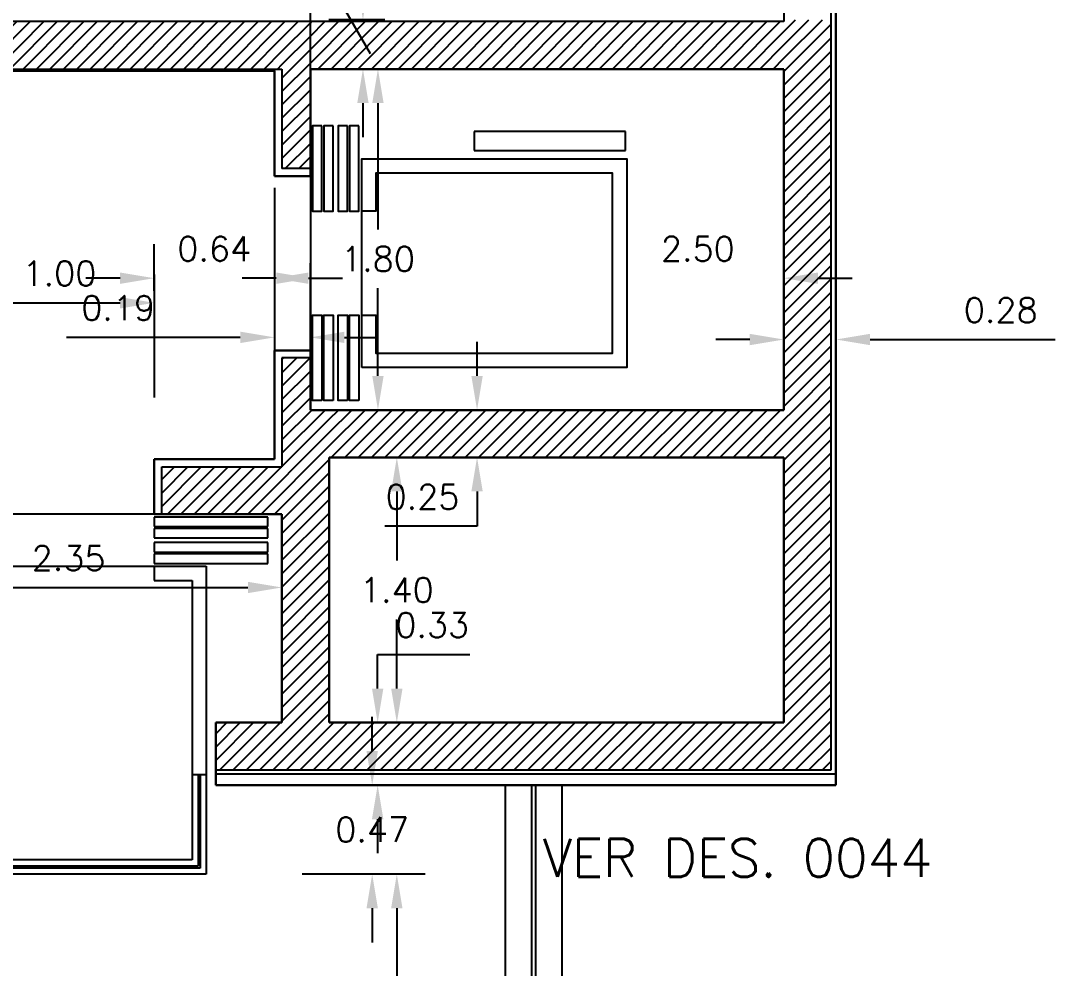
# Model space of a CAD drawing. Extents: x 19.8 to 90.6, y 5.5 to 74.
# Drawn here: x 77.55 to 83.01, y 50.92 to 55.92 of the extents above; entities that cross this region are included whole.
import ezdxf

# ---------------------------------------------------------------- set-up
doc = ezdxf.new("R2010")
doc.units = 0
doc.header["$MEASUREMENT"] = 0
for name, pattern in [('1st floor plan$0$Divide', [1.25, 0.5, -0.25, 0, -0.25, 0, -0.25]), ('Default', [0]), ('Solid', [0])]:
    doc.linetypes.add(name, pattern=pattern)
doc.layers.get('DEFPOINTS').update_dxf_attribs({"linetype": 'Solid'})
for name, color, linetype in [('1st floor plan$0$1FIN', 15, 'Continuous'), ('1st floor plan$0$2FIN', 7, 'Continuous'), ('1st floor plan$0$ESTR', 92, 'Continuous'), ('1st floor plan$0$Hatch', 15, 'Continuous'), ('Dimensions (COTAS)', 212, 'Solid'), ('Text O', 212, 'Default'), ('Xref_Plan', 7, 'Continuous')]:
    doc.layers.add(name, color=color, linetype=linetype)
doc.layers.add('1st floor plan$0$Partitions', color=7, linetype='Continuous', lineweight=30)
doc.styles.add('Simplex', font='SIMPLEX.SHX')
doc.dimstyles.get("Standard").update_dxf_attribs({"dimtxt": 0.13, "dimasz": 0.18, "dimexe": 0.18, "dimexo": 0.0625, "dimgap": 0.09, "dimtad": 1, "dimtih": 1, "dimtoh": 1, "dimzin": 0, "dimdsep": 46, "dimtxsty": 'Simplex', "dimcen": 0.09, "dimadec": 0, "dimazin": 0, "dimtfac": 1, "dimtofl": 0, "dimtmove": 0, "dimatfit": 3, "dimfxl": 1, "dimtolj": 1, "dimtzin": 0, "dimarcsym": 0})

# ---------------------------------------------------------------- blocks, each defined once
blk = doc.blocks.new('*D221')
at = {"layer": 'DEFPOINTS', "color": 0}
for p in [(79.3539, 55.9221), (79.5328, 55.9221), (79.5328, 55.6621)]:
    blk.add_point(p, dxfattribs=at)
at = {"layer": 'Dimensions (COTAS)', "color": 0, "lineweight": -2}
for p, q in [((79.3539, 56.1021), (79.3539, 56.2821)), ((79.3539, 56.2821), (79.8339, 56.2821)), ((79.4703, 55.9221), (79.1739, 55.9221)), ((79.4703, 55.6621), (79.1739, 55.6621)), ((79.3539, 55.4821), (79.3539, 55.3021))]:
    blk.add_line(p, q, dxfattribs=at)
at = {"layer": 'Dimensions (COTAS)', "color": 0}
for points in [[(79.3239, 56.1021), (79.3839, 56.1021), (79.3539, 55.9221)], [(79.3239, 55.4821), (79.3839, 55.4821), (79.3539, 55.6621)]]:
    blk.add_solid(points, dxfattribs=at)
at = {"layer": 'Dimensions (COTAS)', "color": 0, "insert": (79.6389, 56.4371), "char_height": 0.13, "attachment_point": 5, "style": 'Simplex'}
blk.add_mtext('\\A1;0.26', dxfattribs=at)
blk = doc.blocks.new('*D291')
at = {"layer": 'DEFPOINTS', "color": 0}
for p in [(77.2514, 54.4279), (78.2514, 54.4279), (78.2514, 54.4279)]:
    blk.add_point(p, dxfattribs=at)
at = {"layer": 'Dimensions (COTAS)', "color": 0, "lineweight": -2}
for p, q in [((77.2514, 54.4904), (77.2514, 54.6079)), ((78.2514, 54.4904), (78.2514, 54.6079)), ((77.4314, 54.4279), (78.0714, 54.4279))]:
    blk.add_line(p, q, dxfattribs=at)
at = {"layer": 'Dimensions (COTAS)', "color": 0}
for points in [[(77.4314, 54.4579), (77.4314, 54.3979), (77.2514, 54.4279)], [(78.0714, 54.4579), (78.0714, 54.3979), (78.2514, 54.4279)]]:
    blk.add_solid(points, dxfattribs=at)
at = {"layer": 'Dimensions (COTAS)', "color": 0, "insert": (77.7514, 54.5829), "char_height": 0.13, "attachment_point": 5, "style": 'Simplex'}
blk.add_mtext('\\A1;1.00', dxfattribs=at)
blk = doc.blocks.new('*D294')
at = {"layer": 'DEFPOINTS', "color": 0}
for p in [(78.9264, 52.9254), (76.5764, 52.7954), (78.9264, 52.7954)]:
    blk.add_point(p, dxfattribs=at)
at = {"layer": 'Dimensions (COTAS)', "color": 0, "lineweight": -2}
for p, q in [((76.5764, 52.8579), (76.5764, 53.1054)), ((78.9264, 52.8579), (78.9264, 53.1054)), ((76.7564, 52.9254), (78.7464, 52.9254))]:
    blk.add_line(p, q, dxfattribs=at)
at = {"layer": 'Dimensions (COTAS)', "color": 0}
for points in [[(76.7564, 52.9554), (76.7564, 52.8954), (76.5764, 52.9254)], [(78.7464, 52.9554), (78.7464, 52.8954), (78.9264, 52.9254)]]:
    blk.add_solid(points, dxfattribs=at)
at = {"layer": 'Dimensions (COTAS)', "color": 0, "insert": (77.7998, 53.0804), "char_height": 0.13, "attachment_point": 5, "style": 'Simplex'}
blk.add_mtext('\\A1;2.35', dxfattribs=at)
blk = doc.blocks.new('*D314')
at = {"layer": 'DEFPOINTS', "color": 0}
for p in [(79.5328, 51.4121), (79.5328, 51.4121), (79.5328, 43.5921)]:
    blk.add_point(p, dxfattribs=at)
at = {"layer": 'Dimensions (COTAS)', "color": 0, "lineweight": -2}
for p, q in [((79.4703, 51.4121), (79.3528, 51.4121)), ((79.5328, 51.2321), (79.5328, 47.6571)), ((79.5328, 43.7721), (79.5328, 47.3471)), ((79.4703, 43.5921), (79.3528, 43.5921))]:
    blk.add_line(p, q, dxfattribs=at)
at = {"layer": 'Dimensions (COTAS)', "color": 0}
for points in [[(79.5028, 51.2321), (79.5628, 51.2321), (79.5328, 51.4121)], [(79.5028, 43.7721), (79.5628, 43.7721), (79.5328, 43.5921)]]:
    blk.add_solid(points, dxfattribs=at)
at = {"layer": 'Dimensions (COTAS)', "color": 0, "insert": (79.5328, 47.5021), "char_height": 0.13, "attachment_point": 5, "style": 'Simplex'}
blk.add_mtext('\\A1;7.82', dxfattribs=at)
blk = doc.blocks.new('*D325')
at = {"layer": 'DEFPOINTS', "color": 0}
for p in [(79.5328, 53.6121), (79.5328, 53.6121), (79.5328, 52.2121)]:
    blk.add_point(p, dxfattribs=at)
at = {"layer": 'Dimensions (COTAS)', "color": 0, "lineweight": -2}
for p, q in [((79.4703, 53.6121), (79.3528, 53.6121)), ((79.5328, 53.4321), (79.5328, 53.0671)), ((79.5328, 52.3921), (79.5328, 52.7571)), ((79.4703, 52.2121), (79.3528, 52.2121))]:
    blk.add_line(p, q, dxfattribs=at)
at = {"layer": 'Dimensions (COTAS)', "color": 0}
for points in [[(79.5028, 53.4321), (79.5628, 53.4321), (79.5328, 53.6121)], [(79.5028, 52.3921), (79.5628, 52.3921), (79.5328, 52.2121)]]:
    blk.add_solid(points, dxfattribs=at)
at = {"layer": 'Dimensions (COTAS)', "color": 0, "insert": (79.5328, 52.9121), "char_height": 0.13, "attachment_point": 5, "style": 'Simplex'}
blk.add_mtext('\\A1;1.40', dxfattribs=at)
blk = doc.blocks.new('*D326')
at = {"layer": 'DEFPOINTS', "color": 0}
for p in [(79.4316, 52.2121), (79.5328, 52.2121), (79.5328, 51.8821)]:
    blk.add_point(p, dxfattribs=at)
at = {"layer": 'Dimensions (COTAS)', "color": 0, "lineweight": -2}
for p, q in [((79.4316, 52.3921), (79.4316, 52.5721)), ((79.4316, 52.5721), (79.9178, 52.5721)), ((79.4703, 52.2121), (79.2516, 52.2121)), ((79.4703, 51.8821), (79.2516, 51.8821)), ((79.4316, 51.7021), (79.4316, 51.5221))]:
    blk.add_line(p, q, dxfattribs=at)
at = {"layer": 'Dimensions (COTAS)', "color": 0}
for points in [[(79.4016, 52.3921), (79.4616, 52.3921), (79.4316, 52.2121)], [(79.4016, 51.7021), (79.4616, 51.7021), (79.4316, 51.8821)]]:
    blk.add_solid(points, dxfattribs=at)
at = {"layer": 'Dimensions (COTAS)', "color": 0, "insert": (79.7197, 52.7271), "char_height": 0.13, "attachment_point": 5, "style": 'Simplex'}
blk.add_mtext('\\A1;0.33', dxfattribs=at)
blk = doc.blocks.new('L')
at = {"color": 0}
blk.add_line((0, 0.15), (0, -0.5), dxfattribs=at)
blk = doc.blocks.new('*D328')
at = {"layer": 'DEFPOINTS', "color": 0}
for p in [(79.4028, 51.8821), (79.5328, 51.8821), (79.5328, 51.4121)]:
    blk.add_point(p, dxfattribs=at)
at = {"layer": 'Dimensions (COTAS)', "color": 0, "lineweight": -2}
for p, q in [((79.4028, 52.0621), (79.4028, 52.2421)), ((79.4703, 51.8821), (79.2228, 51.8821)), ((79.4703, 51.4121), (79.2228, 51.4121)), ((79.4028, 51.2321), (79.4028, 51.0521))]:
    blk.add_line(p, q, dxfattribs=at)
at = {"layer": 'Dimensions (COTAS)', "color": 0}
for points in [[(79.3728, 52.0621), (79.4328, 52.0621), (79.4028, 51.8821)], [(79.3728, 51.2321), (79.4328, 51.2321), (79.4028, 51.4121)]]:
    blk.add_solid(points, dxfattribs=at)
at = {"layer": 'Dimensions (COTAS)', "color": 0, "insert": (79.4028, 51.6471), "char_height": 0.13, "attachment_point": 5, "style": 'Simplex'}
blk.add_mtext('\\A1;0.47', dxfattribs=at)
blk = doc.blocks.new('*D331')
at = {"layer": 'DEFPOINTS', "color": 0}
for p in [(79.0764, 55.6621), (81.5764, 54.5579), (81.5764, 54.4279)]:
    blk.add_point(p, dxfattribs=at)
at = {"layer": 'Dimensions (COTAS)', "color": 0, "lineweight": -2}
for p, q in [((79.0764, 55.5996), (79.0764, 54.3779)), ((81.5764, 54.4904), (81.5764, 54.7379)), ((78.8964, 54.5579), (78.7164, 54.5579)), ((81.7564, 54.5579), (81.9364, 54.5579))]:
    blk.add_line(p, q, dxfattribs=at)
at = {"layer": 'Dimensions (COTAS)', "color": 0}
for points in [[(78.8964, 54.5879), (78.8964, 54.5279), (79.0764, 54.5579)], [(81.7564, 54.5879), (81.7564, 54.5279), (81.5764, 54.5579)]]:
    blk.add_solid(points, dxfattribs=at)
at = {"layer": 'Dimensions (COTAS)', "color": 0, "insert": (81.1222, 54.7129), "char_height": 0.13, "attachment_point": 5, "style": 'Simplex'}
blk.add_mtext('\\A1;2.50', dxfattribs=at)
blk = doc.blocks.new('*D332')
at = {"layer": 'DEFPOINTS', "color": 0}
for p in [(79.0764, 55.6621), (78.8864, 55.0971), (79.0764, 54.2456)]:
    blk.add_point(p, dxfattribs=at)
at = {"layer": 'Dimensions (COTAS)', "color": 0, "lineweight": -2}
for p, q in [((79.0764, 55.5996), (79.0764, 54.0656)), ((78.8864, 55.0346), (78.8864, 54.0656)), ((78.7064, 54.2456), (77.7888, 54.2456)), ((79.2564, 54.2456), (79.4364, 54.2456))]:
    blk.add_line(p, q, dxfattribs=at)
at = {"layer": 'Dimensions (COTAS)', "color": 0}
for points in [[(78.7064, 54.2756), (78.7064, 54.2156), (78.8864, 54.2456)], [(79.2564, 54.2756), (79.2564, 54.2156), (79.0764, 54.2456)]]:
    blk.add_solid(points, dxfattribs=at)
at = {"layer": 'Dimensions (COTAS)', "color": 0, "insert": (78.0614, 54.4006), "char_height": 0.13, "attachment_point": 5, "style": 'Simplex'}
blk.add_mtext('\\A1;0.19', dxfattribs=at)
blk = doc.blocks.new('*D333')
at = {"layer": 'DEFPOINTS', "color": 0}
for p in [(79.4332, 55.6621), (79.5328, 55.6621), (79.5328, 53.8621)]:
    blk.add_point(p, dxfattribs=at)
at = {"layer": 'Dimensions (COTAS)', "color": 0, "lineweight": -2}
for p, q in [((79.4703, 55.6621), (79.2532, 55.6621)), ((79.4332, 55.4821), (79.4332, 54.8144)), ((79.4332, 54.0421), (79.4332, 54.5044)), ((79.4703, 53.8621), (79.2532, 53.8621))]:
    blk.add_line(p, q, dxfattribs=at)
at = {"layer": 'Dimensions (COTAS)', "color": 0}
for points in [[(79.4032, 55.4821), (79.4632, 55.4821), (79.4332, 55.6621)], [(79.4032, 54.0421), (79.4632, 54.0421), (79.4332, 53.8621)]]:
    blk.add_solid(points, dxfattribs=at)
at = {"layer": 'Dimensions (COTAS)', "color": 0, "insert": (79.4332, 54.6594), "char_height": 0.13, "attachment_point": 5, "style": 'Simplex'}
blk.add_mtext('\\A1;1.80', dxfattribs=at)
blk = doc.blocks.new('*D334')
at = {"layer": 'DEFPOINTS', "color": 0}
for p in [(79.5328, 53.8621), (79.9564, 53.8621), (79.5328, 53.6121)]:
    blk.add_point(p, dxfattribs=at)
at = {"layer": 'Dimensions (COTAS)', "color": 0, "lineweight": -2}
for p, q in [((79.9564, 54.0421), (79.9564, 54.2221)), ((79.5953, 53.8621), (80.1364, 53.8621)), ((79.5953, 53.6121), (80.1364, 53.6121)), ((79.9564, 53.4321), (79.9564, 53.2486)), ((79.9564, 53.2486), (79.4702, 53.2486))]:
    blk.add_line(p, q, dxfattribs=at)
at = {"layer": 'Dimensions (COTAS)', "color": 0}
for points in [[(79.9264, 54.0421), (79.9864, 54.0421), (79.9564, 53.8621)], [(79.9264, 53.4321), (79.9864, 53.4321), (79.9564, 53.6121)]]:
    blk.add_solid(points, dxfattribs=at)
at = {"layer": 'Dimensions (COTAS)', "color": 0, "insert": (79.6683, 53.4036), "char_height": 0.13, "attachment_point": 5, "style": 'Simplex'}
blk.add_mtext('\\A1;0.25', dxfattribs=at)
blk = doc.blocks.new('*D335')
at = {"layer": 'DEFPOINTS', "color": 0}
for p in [(78.8864, 55.0971), (78.8864, 54.5579), (78.2514, 54.4279)]:
    blk.add_point(p, dxfattribs=at)
at = {"layer": 'Dimensions (COTAS)', "color": 0, "lineweight": -2}
for p, q in [((78.8864, 55.0346), (78.8864, 54.3779)), ((78.2514, 54.4904), (78.2514, 54.7379)), ((78.0714, 54.5579), (77.8914, 54.5579)), ((79.0664, 54.5579), (79.2464, 54.5579))]:
    blk.add_line(p, q, dxfattribs=at)
at = {"layer": 'Dimensions (COTAS)', "color": 0}
for points in [[(78.0714, 54.5879), (78.0714, 54.5279), (78.2514, 54.5579)], [(79.0664, 54.5879), (79.0664, 54.5279), (78.8864, 54.5579)]]:
    blk.add_solid(points, dxfattribs=at)
at = {"layer": 'Dimensions (COTAS)', "color": 0, "insert": (78.5689, 54.7129), "char_height": 0.13, "attachment_point": 5, "style": 'Simplex'}
blk.add_mtext('\\A1;0.64', dxfattribs=at)
blk = doc.blocks.new('*D336')
at = {"layer": 'DEFPOINTS', "color": 0}
for p in [(81.5764, 54.4279), (81.8514, 54.4279), (81.8514, 54.2342)]:
    blk.add_point(p, dxfattribs=at)
at = {"layer": 'Dimensions (COTAS)', "color": 0, "lineweight": -2}
for p, q in [((81.5764, 54.3654), (81.5764, 54.0542)), ((81.8514, 54.3654), (81.8514, 54.0542)), ((81.3964, 54.2342), (81.2164, 54.2342)), ((82.0314, 54.2342), (83.0095, 54.2342))]:
    blk.add_line(p, q, dxfattribs=at)
at = {"layer": 'Dimensions (COTAS)', "color": 0}
for points in [[(81.3964, 54.2642), (81.3964, 54.2042), (81.5764, 54.2342)], [(82.0314, 54.2642), (82.0314, 54.2042), (81.8514, 54.2342)]]:
    blk.add_solid(points, dxfattribs=at)
at = {"layer": 'Dimensions (COTAS)', "color": 0, "insert": (82.7214, 54.3892), "char_height": 0.13, "attachment_point": 5, "style": 'Simplex'}
blk.add_mtext('\\A1;0.28', dxfattribs=at)
blk = doc.blocks.new('*X417')
at = {"color": 0, "linetype": 'ByBlock'}
for p, q in [((1.1356, 6.8632), (1.3294, 7.057)), ((1.1356, 6.9339), (1.2587, 7.057)), ((1.1356, 7.0046), (1.188, 7.057)), ((1.1356, 6.7925), (1.3856, 7.0425)), ((1.1356, 6.7217), (1.3856, 6.9717)), ((1.1356, 6.651), (1.3856, 6.901)), ((1.1356, 6.5803), (1.3856, 6.8303)), ((1.1356, 6.5096), (1.3856, 6.7596)), ((1.1356, 6.4389), (1.3856, 6.6889)), ((1.1356, 6.3682), (1.3856, 6.6182)), ((1.1356, 6.2975), (1.3856, 6.5475)), ((1.1356, 6.2268), (1.3856, 6.4768)), ((1.1356, 6.1561), (1.3856, 6.4061)), ((1.1356, 6.0853), (1.3856, 6.3353)), ((1.1356, 6.0146), (1.3856, 6.2646)), ((1.1356, 5.9439), (1.3856, 6.1939)), ((1.1356, 5.8732), (1.3856, 6.1232)), ((1.1356, 5.8025), (1.3856, 6.0525)), ((1.1356, 5.7318), (1.3856, 5.9818)), ((1.1356, 5.6611), (1.3856, 5.9111)), ((1.1356, 5.5904), (1.3856, 5.8404)), ((1.1356, 5.5197), (1.3856, 5.7697)), ((1.1356, 5.4489), (1.3856, 5.6989)), ((1.1356, 5.3782), (1.3856, 5.6282)), ((1.1356, 5.3075), (1.3856, 5.5575)), ((1.1356, 5.2368), (1.3856, 5.4868)), ((1.1356, 5.1661), (1.3856, 5.4161)), ((1.1972, 5.157), (1.3856, 5.3454)), ((1.2679, 5.157), (1.3856, 5.2747)), ((1.3386, 5.157), (1.3856, 5.204))]:
    blk.add_line(p, q, dxfattribs=at)
blk = doc.blocks.new('*X419')
at = {"color": 0, "linetype": 'ByBlock'}
for p, q in [((-1.5144, 6.2638), (-1.2712, 6.507)), ((-1.5144, 6.3345), (-1.3419, 6.507)), ((-1.5144, 6.4052), (-1.4126, 6.507)), ((-1.5144, 6.4759), (-1.4833, 6.507)), ((-1.5144, 6.1931), (-1.2644, 6.4431)), ((-1.5144, 6.1223), (-1.2644, 6.3723)), ((-1.5144, 6.0516), (-1.2644, 6.3016)), ((-1.5144, 5.9809), (-1.2644, 6.2309)), ((-1.5144, 5.9102), (-1.2644, 6.1602)), ((-1.5144, 5.8395), (-1.2644, 6.0895)), ((-1.5144, 5.7688), (-1.2644, 6.0188)), ((-1.5144, 5.6981), (-1.2644, 5.9481)), ((-1.5144, 5.6274), (-1.2644, 5.8774)), ((-1.5144, 5.5567), (-1.2644, 5.8067)), ((-1.5144, 5.486), (-1.2644, 5.736)), ((-1.5144, 5.4152), (-1.2644, 5.6652)), ((-1.4519, 5.407), (-1.2644, 5.5945)), ((-1.3812, 5.407), (-1.2644, 5.5238)), ((-1.3105, 5.407), (-1.2644, 5.4531))]:
    blk.add_line(p, q, dxfattribs=at)
blk = doc.blocks.new('*X418')
at = {"color": 0, "linetype": 'ByBlock'}
for p, q in [((-1.8644, 5.2067), (-1.6641, 5.407)), ((-1.8644, 5.2774), (-1.7348, 5.407)), ((-1.8644, 5.3481), (-1.8055, 5.407)), ((-1.8434, 5.157), (-1.5934, 5.407)), ((-1.7726, 5.157), (-1.5226, 5.407)), ((-1.7019, 5.157), (-1.4519, 5.407)), ((-1.6312, 5.157), (-1.3812, 5.407)), ((-1.5605, 5.157), (-1.3105, 5.407)), ((-1.4898, 5.157), (-1.2398, 5.407)), ((-1.4191, 5.157), (-1.1691, 5.407)), ((-1.3484, 5.157), (-1.0984, 5.407)), ((-1.2777, 5.157), (-1.0277, 5.407)), ((-1.207, 5.157), (-0.957, 5.407)), ((-1.1363, 5.157), (-0.8863, 5.407)), ((-1.0655, 5.157), (-0.8155, 5.407)), ((-0.9948, 5.157), (-0.7448, 5.407)), ((-0.9241, 5.157), (-0.6741, 5.407)), ((-0.8534, 5.157), (-0.6034, 5.407)), ((-0.7827, 5.157), (-0.5327, 5.407)), ((-0.712, 5.157), (-0.462, 5.407)), ((-0.6413, 5.157), (-0.3913, 5.407)), ((-0.5706, 5.157), (-0.3206, 5.407)), ((-0.4999, 5.157), (-0.2499, 5.407)), ((-0.4291, 5.157), (-0.1791, 5.407)), ((-0.3584, 5.157), (-0.1084, 5.407)), ((-0.2877, 5.157), (-0.0377, 5.407)), ((-0.217, 5.157), (0.033, 5.407)), ((-0.1463, 5.157), (0.1037, 5.407)), ((-0.0756, 5.157), (0.1744, 5.407)), ((-0.0049, 5.157), (0.2451, 5.407)), ((0.0658, 5.157), (0.3158, 5.407)), ((0.1365, 5.157), (0.3865, 5.407)), ((0.2072, 5.157), (0.4572, 5.407)), ((0.278, 5.157), (0.528, 5.407)), ((0.3487, 5.157), (0.5987, 5.407)), ((0.4194, 5.157), (0.6694, 5.407)), ((0.4901, 5.157), (0.7401, 5.407)), ((0.5608, 5.157), (0.8108, 5.407)), ((0.6315, 5.157), (0.8815, 5.407)), ((0.7022, 5.157), (0.9522, 5.407)), ((0.7729, 5.157), (1.0229, 5.407)), ((0.8436, 5.157), (1.0936, 5.407)), ((0.9144, 5.157), (1.1356, 5.3782)), ((0.9851, 5.157), (1.1356, 5.3075)), ((1.0558, 5.157), (1.1356, 5.2368)), ((1.1265, 5.157), (1.1356, 5.1661))]:
    blk.add_line(p, q, dxfattribs=at)
blk = doc.blocks.new('*X412')
at = {"color": 0, "linetype": 'ByBlock'}
for p, q in [((-4.3644, 8.8585), (-4.1159, 9.107)), ((-4.3644, 8.9292), (-4.1866, 9.107)), ((-4.3644, 8.9999), (-4.2573, 9.107)), ((-4.3644, 9.0706), (-4.328, 9.107)), ((-4.2952, 8.857), (-4.0452, 9.107)), ((-4.2245, 8.857), (-3.9745, 9.107)), ((-4.1538, 8.857), (-3.9038, 9.107)), ((-4.0831, 8.857), (-3.8331, 9.107)), ((-4.0123, 8.857), (-3.7623, 9.107)), ((-3.9416, 8.857), (-3.6916, 9.107)), ((-3.8709, 8.857), (-3.6209, 9.107)), ((-3.8002, 8.857), (-3.5502, 9.107)), ((-3.7295, 8.857), (-3.4795, 9.107)), ((-3.6588, 8.857), (-3.4088, 9.107)), ((-3.5881, 8.857), (-3.3381, 9.107)), ((-3.5174, 8.857), (-3.2674, 9.107)), ((-3.4467, 8.857), (-3.1967, 9.107)), ((-3.3759, 8.857), (-3.126, 9.107)), ((-3.3052, 8.857), (-3.0552, 9.107)), ((-3.2345, 8.857), (-2.9845, 9.107)), ((-3.1638, 8.857), (-2.9138, 9.107)), ((-3.0931, 8.857), (-2.8431, 9.107)), ((-3.0224, 8.857), (-2.7724, 9.107)), ((-2.9517, 8.857), (-2.7017, 9.107)), ((-2.881, 8.857), (-2.631, 9.107)), ((-2.8103, 8.857), (-2.5603, 9.107)), ((-2.7396, 8.857), (-2.4896, 9.107)), ((-2.6688, 8.857), (-2.4188, 9.107)), ((-2.5981, 8.857), (-2.3481, 9.107)), ((-2.5274, 8.857), (-2.2774, 9.107)), ((-2.4567, 8.857), (-2.2067, 9.107)), ((-2.386, 8.857), (-2.136, 9.107)), ((-2.3153, 8.857), (-2.0653, 9.107)), ((-2.2446, 8.857), (-1.9946, 9.107)), ((-2.1739, 8.857), (-1.9239, 9.107)), ((-2.1032, 8.857), (-1.8532, 9.107)), ((-2.0324, 8.857), (-1.7824, 9.107)), ((-1.9617, 8.857), (-1.7117, 9.107)), ((-1.891, 8.857), (-1.641, 9.107)), ((-1.8203, 8.857), (-1.5703, 9.107)), ((-1.7496, 8.857), (-1.5144, 9.0922)), ((-1.6789, 8.857), (-1.5144, 9.0215)), ((-1.6082, 8.857), (-1.5144, 8.9508)), ((-1.5375, 8.857), (-1.5144, 8.8801))]:
    blk.add_line(p, q, dxfattribs=at)
blk = doc.blocks.new('*X413')
at = {"color": 0, "linetype": 'ByBlock'}
for p, q in [((-1.3644, 8.8886), (-1.1461, 9.107)), ((-1.3644, 8.9594), (-1.2168, 9.107)), ((-1.3644, 9.0301), (-1.2875, 9.107)), ((-1.3644, 9.1008), (-1.3582, 9.107)), ((-1.3253, 8.857), (-1.0753, 9.107)), ((-1.2546, 8.857), (-1.0046, 9.107)), ((-1.1839, 8.857), (-0.9339, 9.107)), ((-1.1132, 8.857), (-0.8632, 9.107)), ((-1.0425, 8.857), (-0.7925, 9.107)), ((-0.9718, 8.857), (-0.7218, 9.107)), ((-0.9011, 8.857), (-0.6511, 9.107)), ((-0.8304, 8.857), (-0.5804, 9.107)), ((-0.7597, 8.857), (-0.5097, 9.107)), ((-0.6889, 8.857), (-0.4389, 9.107)), ((-0.6182, 8.857), (-0.3682, 9.107)), ((-0.5475, 8.857), (-0.2975, 9.107)), ((-0.4768, 8.857), (-0.2268, 9.107)), ((-0.4061, 8.857), (-0.1561, 9.107)), ((-0.3354, 8.857), (-0.0854, 9.107)), ((-0.2647, 8.857), (-0.0147, 9.107)), ((-0.194, 8.857), (0.056, 9.107)), ((-0.1233, 8.857), (0.1267, 9.107)), ((-0.0525, 8.857), (0.1975, 9.107)), ((0.0182, 8.857), (0.2682, 9.107)), ((0.0889, 8.857), (0.3389, 9.107)), ((0.1596, 8.857), (0.4096, 9.107)), ((0.2303, 8.857), (0.4803, 9.107)), ((0.301, 8.857), (0.551, 9.107)), ((0.3717, 8.857), (0.6217, 9.107)), ((0.4424, 8.857), (0.6924, 9.107)), ((0.5131, 8.857), (0.7631, 9.107)), ((0.5838, 8.857), (0.8338, 9.107)), ((0.6546, 8.857), (0.9046, 9.107)), ((0.7253, 8.857), (0.9753, 9.107)), ((0.796, 8.857), (1.046, 9.107)), ((0.8667, 8.857), (1.1167, 9.107)), ((0.9374, 8.857), (1.1356, 9.0552)), ((1.0081, 8.857), (1.1356, 8.9845)), ((1.0788, 8.857), (1.1356, 8.9138))]:
    blk.add_line(p, q, dxfattribs=at)
blk = doc.blocks.new('*X421')
at = {"color": 0, "linetype": 'ByBlock'}
for p, q in [((-1.2644, 6.8673), (-1.0747, 7.057)), ((-1.2644, 6.938), (-1.1454, 7.057)), ((-1.2644, 7.0087), (-1.2162, 7.057)), ((-1.254, 6.807), (-1.004, 7.057)), ((-1.1833, 6.807), (-0.9333, 7.057)), ((-1.1126, 6.807), (-0.8626, 7.057)), ((-1.0419, 6.807), (-0.7919, 7.057)), ((-0.9712, 6.807), (-0.7212, 7.057)), ((-0.9005, 6.807), (-0.6505, 7.057)), ((-0.8298, 6.807), (-0.5798, 7.057)), ((-0.759, 6.807), (-0.509, 7.057)), ((-0.6883, 6.807), (-0.4383, 7.057)), ((-0.6176, 6.807), (-0.3676, 7.057)), ((-0.5469, 6.807), (-0.2969, 7.057)), ((-0.4762, 6.807), (-0.2262, 7.057)), ((-0.4055, 6.807), (-0.1555, 7.057)), ((-0.3348, 6.807), (-0.0848, 7.057)), ((-0.2641, 6.807), (-0.0141, 7.057)), ((-0.1934, 6.807), (0.0566, 7.057)), ((-0.1226, 6.807), (0.1274, 7.057)), ((-0.0519, 6.807), (0.1981, 7.057)), ((0.0188, 6.807), (0.2688, 7.057)), ((0.0895, 6.807), (0.3395, 7.057)), ((0.1602, 6.807), (0.4102, 7.057)), ((0.2309, 6.807), (0.4809, 7.057)), ((0.3016, 6.807), (0.5516, 7.057)), ((0.3723, 6.807), (0.6223, 7.057)), ((0.443, 6.807), (0.693, 7.057)), ((0.5137, 6.807), (0.7637, 7.057)), ((0.5845, 6.807), (0.8345, 7.057)), ((0.6552, 6.807), (0.9052, 7.057)), ((0.7259, 6.807), (0.9759, 7.057)), ((0.7966, 6.807), (1.0466, 7.057)), ((0.8673, 6.807), (1.1173, 7.057)), ((0.938, 6.807), (1.1356, 7.0046)), ((1.0087, 6.807), (1.1356, 6.9339)), ((1.0794, 6.807), (1.1356, 6.8632))]:
    blk.add_line(p, q, dxfattribs=at)
blk = doc.blocks.new('*X420')
at = {"color": 0, "linetype": 'ByBlock'}
for p, q in [((-1.5144, 7.183), (-1.3654, 7.332)), ((-1.5144, 7.2537), (-1.4361, 7.332)), ((-1.5144, 7.3244), (-1.5068, 7.332)), ((-1.5144, 7.1123), (-1.3644, 7.2623)), ((-1.5144, 7.0416), (-1.3644, 7.1916)), ((-1.5144, 6.9709), (-1.3644, 7.1209)), ((-1.5144, 6.9002), (-1.3576, 7.057)), ((-1.5144, 6.8295), (-1.2869, 7.057)), ((-1.5144, 6.7587), (-1.2644, 7.0087)), ((-1.6954, 6.507), (-1.2644, 6.938)), ((-1.6247, 6.507), (-1.2644, 6.8673)), ((-1.554, 6.507), (-1.2644, 6.7966)), ((-2.1494, 6.548), (-1.9404, 6.757)), ((-2.1494, 6.6187), (-2.0111, 6.757)), ((-2.1494, 6.6894), (-2.0818, 6.757)), ((-2.1197, 6.507), (-1.8697, 6.757)), ((-2.049, 6.507), (-1.799, 6.757)), ((-1.9783, 6.507), (-1.7283, 6.757)), ((-1.9076, 6.507), (-1.6576, 6.757)), ((-1.8369, 6.507), (-1.5869, 6.757)), ((-1.7662, 6.507), (-1.5162, 6.757)), ((-1.4833, 6.507), (-1.2644, 6.7259)), ((-1.4126, 6.507), (-1.2644, 6.6552)), ((-1.3419, 6.507), (-1.2644, 6.5845)), ((-1.2712, 6.507), (-1.2644, 6.5138))]:
    blk.add_line(p, q, dxfattribs=at)
blk = doc.blocks.new('*X411')
at = {"color": 0, "linetype": 'ByBlock'}
for p, q in [((-1.5144, 9.0215), (-1.4289, 9.107)), ((-1.5144, 9.0922), (-1.4996, 9.107)), ((-1.5144, 8.9508), (-1.3644, 9.1008)), ((-1.5144, 8.8801), (-1.3644, 9.0301)), ((-1.5144, 8.8094), (-1.3644, 8.9594)), ((-1.5144, 8.7386), (-1.3644, 8.8886)), ((-1.5144, 8.6679), (-1.3644, 8.8179)), ((-1.5144, 8.5972), (-1.3644, 8.7472)), ((-1.5144, 8.5265), (-1.3644, 8.6765)), ((-1.5144, 8.4558), (-1.3644, 8.6058)), ((-1.5144, 8.3851), (-1.3644, 8.5351)), ((-1.4968, 8.332), (-1.3644, 8.4644)), ((-1.4261, 8.332), (-1.3644, 8.3937))]:
    blk.add_line(p, q, dxfattribs=at)
blk = doc.blocks.new('*X416')
at = {"color": 0, "linetype": 'ByBlock'}
for p, q in [((1.1356, 8.9138), (1.3388, 9.117)), ((1.1356, 8.9845), (1.2681, 9.117)), ((1.1356, 9.0552), (1.1974, 9.117)), ((1.1356, 8.8431), (1.3856, 9.0931)), ((1.1356, 8.7723), (1.3856, 9.0223)), ((1.1356, 8.7016), (1.3856, 8.9516)), ((1.1356, 8.6309), (1.3856, 8.8809)), ((1.1356, 8.5602), (1.3856, 8.8102)), ((1.1356, 8.4895), (1.3856, 8.7395)), ((1.1356, 8.4188), (1.3856, 8.6688)), ((1.1356, 8.3481), (1.3856, 8.5981)), ((1.1356, 8.2774), (1.3856, 8.5274)), ((1.1356, 8.2067), (1.3856, 8.4567)), ((1.1356, 8.136), (1.3856, 8.386)), ((1.1356, 8.0652), (1.3856, 8.3152)), ((1.1356, 7.9945), (1.3856, 8.2445)), ((1.1356, 7.9238), (1.3856, 8.1738)), ((1.1356, 7.8531), (1.3856, 8.1031)), ((1.1356, 7.7824), (1.3856, 8.0324)), ((1.1356, 7.7117), (1.3856, 7.9617)), ((1.1356, 7.641), (1.3856, 7.891)), ((1.1356, 7.5703), (1.3856, 7.8203)), ((1.1356, 7.4996), (1.3856, 7.7496)), ((1.1356, 7.4288), (1.3856, 7.6788)), ((1.1356, 7.3581), (1.3856, 7.6081)), ((1.1356, 7.2874), (1.3856, 7.5374)), ((1.1356, 7.2167), (1.3856, 7.4667)), ((1.1356, 7.146), (1.3856, 7.396)), ((1.1356, 7.0753), (1.3856, 7.3253)), ((1.188, 7.057), (1.3856, 7.2546)), ((1.2587, 7.057), (1.3856, 7.1839)), ((1.3294, 7.057), (1.3856, 7.1132))]:
    blk.add_line(p, q, dxfattribs=at)
blk = doc.blocks.new('1st floor plan')
at = {"layer": '1st floor plan$0$1FIN'}
for p, q in [((78.2514, 53.2971), (78.2514, 53.2471)), ((78.8514, 53.2971), (78.2514, 53.2971)), ((78.8514, 53.2471), (78.8514, 53.2971)), ((78.2514, 53.2471), (78.8514, 53.2471)), ((78.2514, 53.2371), (78.2514, 53.1871)), ((78.8514, 53.2371), (78.2514, 53.2371)), ((78.8514, 53.1871), (78.8514, 53.2371)), ((78.2514, 53.1871), (78.8514, 53.1871)), ((78.2514, 53.1621), (78.2514, 53.1121)), ((78.8514, 53.1621), (78.2514, 53.1621)), ((78.8514, 53.1121), (78.8514, 53.1621)), ((78.2514, 53.1121), (78.8514, 53.1121)), ((78.2514, 53.1021), (78.2514, 53.0521)), ((78.8514, 53.1021), (78.2514, 53.1021)), ((78.8514, 53.0521), (78.8514, 53.1021)), ((78.2514, 53.0521), (78.8514, 53.0521)), ((78.4839, 51.9371), (78.4839, 51.4546)), ((78.4939, 51.9371), (78.4939, 51.4446)), ((78.4939, 51.4446), (77.0089, 51.4446)), ((78.4839, 51.4546), (77.0189, 51.4546))]:
    blk.add_line(p, q, dxfattribs=at)
at = {"layer": '1st floor plan$0$2FIN', "linetype": '1st floor plan$0$Divide'}
blk.add_line((78.5108, 57.2701), (79.3919, 55.744), dxfattribs=at)
at = {"layer": '1st floor plan$0$2FIN'}
for p, q in [((79.0764, 55.6621), (79.0764, 56.3265)), ((78.8864, 55.6521), (78.8864, 55.6621)), ((80.7406, 55.3322), (79.9406, 55.3322)), ((79.9406, 55.3322), (79.9406, 55.2322)), ((80.7406, 55.2322), (80.7406, 55.3322)), ((79.9406, 55.2322), (80.7406, 55.2322)), ((79.0764, 55.0971), (79.0764, 54.6371)), ((79.0764, 54.1771), (79.0764, 54.6371)), ((78.2514, 53.3121), (77.2514, 53.3121)), ((76.9764, 53.0371), (78.5264, 53.0371)), ((78.2514, 53.0371), (78.2514, 52.9621)), ((78.5264, 53.0371), (78.5264, 51.4121)), ((78.2514, 52.9621), (78.4514, 52.9621)), ((78.4514, 52.9621), (78.4514, 51.4871)), ((78.5264, 51.9371), (78.4514, 51.9371)), ((78.5764, 51.9421), (81.8514, 51.9421)), ((80.1064, 43.5921), (80.1064, 51.8821)), ((80.2464, 43.5921), (80.2464, 51.8821)), ((80.2664, 43.5921), (80.2664, 51.8821)), ((80.4064, 43.5921), (80.4064, 51.8821)), ((78.4514, 51.4871), (77.0514, 51.4871)), ((78.5264, 51.4121), (76.9764, 51.4121))]:
    blk.add_line(p, q, dxfattribs=at)
for points in [[(79.1373, 55.3621), (79.0873, 55.3621), (79.0873, 54.9121), (79.1373, 54.9121), (79.1373, 55.3621)], [(79.1973, 55.3621), (79.1473, 55.3621), (79.1473, 54.9121), (79.1973, 54.9121), (79.1973, 55.3621)], [(79.2723, 55.3621), (79.2223, 55.3621), (79.2223, 54.9121), (79.2723, 54.9121), (79.2723, 55.3621)], [(79.3323, 55.3621), (79.2823, 55.3621), (79.2823, 54.9121), (79.3323, 54.9121), (79.3323, 55.3621)], [(79.3473, 54.0871), (79.3473, 55.1871), (80.7473, 55.1871), (80.7473, 54.0871), (79.3473, 54.0871)], [(79.3473, 54.3621), (79.4223, 54.3621), (79.4223, 54.1621), (80.6723, 54.1621), (80.6723, 55.1121), (79.4223, 55.1121), (79.4223, 54.9121), (79.3473, 54.9121)], [(79.1373, 53.9121), (79.0873, 53.9121), (79.0873, 54.3621), (79.1373, 54.3621), (79.1373, 53.9121)], [(79.1973, 53.9121), (79.1473, 53.9121), (79.1473, 54.3621), (79.1973, 54.3621), (79.1973, 53.9121)], [(79.2723, 53.9121), (79.2223, 53.9121), (79.2223, 54.3621), (79.2723, 54.3621), (79.2723, 53.9121)], [(79.3323, 53.9121), (79.2823, 53.9121), (79.2823, 54.3621), (79.3323, 54.3621), (79.3323, 53.9121)]]:
    blk.add_lwpolyline(points, dxfattribs=at)
at = {"layer": '1st floor plan$0$ESTR'}
for p, q in [((81.8264, 51.9621), (81.8264, 58.9121)), ((81.5764, 58.6621), (81.5764, 55.9121)), ((81.5764, 55.9121), (76.0764, 55.9121)), ((76.0764, 55.6621), (78.9264, 55.6621)), ((78.9264, 55.6621), (78.9264, 55.1371)), ((79.0764, 55.1371), (78.9264, 55.1371)), ((78.9264, 54.1371), (78.9264, 53.5621)), ((79.0764, 54.1371), (78.9264, 54.1371)), ((78.2914, 53.3121), (78.2914, 53.5621)), ((78.2914, 53.5621), (78.9264, 53.5621)), ((78.5764, 51.9621), (81.8264, 51.9621))]:
    blk.add_line(p, q, dxfattribs=at)
at = {"layer": '1st floor plan$0$Partitions'}
for p, q in [((81.8514, 51.8821), (81.8514, 67.7571)), ((75.8714, 55.6521), (78.8864, 55.6521)), ((78.8864, 55.6521), (78.8864, 55.0971)), ((79.0764, 55.6621), (81.5764, 55.6621)), ((79.0764, 55.6621), (79.0764, 55.0971)), ((81.5764, 55.6621), (81.5764, 53.8621)), ((79.0764, 55.0971), (78.8864, 55.0971)), ((79.0764, 54.1771), (78.8864, 54.1771)), ((78.8864, 54.1771), (78.8864, 53.6021)), ((79.0764, 54.1771), (79.0764, 53.8621)), ((79.0764, 53.8621), (81.5764, 53.8621)), ((78.2514, 53.3121), (78.2514, 53.6021)), ((78.2514, 53.3121), (78.2514, 53.6021)), ((78.2514, 53.6021), (78.8864, 53.6021)), ((79.1764, 53.6121), (79.1764, 52.2121)), ((79.1764, 53.6121), (81.5764, 53.6121)), ((81.5764, 53.6121), (81.5764, 52.2121)), ((78.2514, 53.3121), (78.9264, 53.3121)), ((78.9264, 53.3121), (78.9264, 52.2121)), ((78.5764, 52.2121), (78.5764, 51.8821)), ((78.5764, 52.2121), (78.9264, 52.2121)), ((79.1764, 52.2121), (81.5764, 52.2121)), ((81.8514, 51.9271), (81.8514, 52.0371)), ((78.5764, 51.8821), (81.8514, 51.8821))]:
    blk.add_line(p, q, dxfattribs=at)
at = {"layer": '1st floor plan$0$Hatch', "linetype": 'ByBlock'}
for name in ['*X412', '*X411', '*X413', '*X416', '*X420', '*X421', '*X417', '*X419', '*X418']:
    blk.add_blockref(name, (80.4408, 46.8051), dxfattribs=at)

msp = doc.modelspace()

# ---------------------------------------------------------------- block references
at = {"layer": 'Dimensions (COTAS)'}
msp.add_blockref('L', (78.2514, 54.4279), dxfattribs=at)
at = {"layer": 'Dimensions (COTAS)', "rotation": 270.0000000000032}
msp.add_blockref('L', (79.5328, 51.4121), dxfattribs=at)
at = {"layer": 'Xref_Plan'}
msp.add_blockref('1st floor plan', (0, 0), dxfattribs=at)

# ---------------------------------------------------------------- texts
at = {"layer": 'Text O', "color": 7, "style": 'Simplex'}
msp.add_text('VER DES. 0044', height=0.2, dxfattribs=at).set_placement((80.304, 51.398))

# ---------------------------------------------------------------- dimensions: what is measured, and where the dimension line sits
at = {"layer": 'Dimensions (COTAS)'}
for base, p1, p2, angle, picture, middle in [((79.3539, 55.9221), (79.5328, 55.6621), (79.5328, 55.9221), 90, '*D221', (79.6389, 56.2821)), ((79.0764, 54.2456), (78.8864, 55.0971), (79.0764, 55.6621), 0, '*D332', (78.0614, 54.2456)), ((81.5764, 54.5579), (79.0764, 55.6621), (81.5764, 54.4279), 0, '*D331', (81.1222, 54.5579)), ((79.4332, 55.6621), (79.5328, 53.8621), (79.5328, 55.6621), 90, '*D333', (79.4332, 54.6594)), ((78.88637917, 54.5579273502), (78.2513791701, 54.4279273502), (78.88637917, 55.0970872574), 0, '*D335', (78.56887917, 54.5579273502)), ((81.8513791, 54.234227), (81.5763792, 54.4279274), (81.8513791, 54.4279274), 0, '*D336', (82.7213791, 54.234227)), ((79.9564, 53.8621), (79.5328, 53.6121), (79.5328, 53.8621), 90, '*D334', (79.6683, 53.2486)), ((79.4316, 52.2121), (79.5328, 51.8821), (79.5328, 52.2121), 90, '*D326', (79.7197, 52.5721)), ((79.4028, 51.8821), (79.5328, 51.4121), (79.5328, 51.8821), 90, '*D328', (79.4028, 51.6471))]:
    dim = msp.add_linear_dim(base=base, p1=p1, p2=p2, angle=angle, dimstyle='Standard', dxfattribs=at)
    dim.commit()
    dim.dimension.update_dxf_attribs({"geometry": picture, "text_midpoint": middle, "dimtype": 160})
for base, p1, p2, angle, picture, middle in [((78.2514, 54.4279), (77.2514, 54.4279), (78.2514, 54.4279), 0, '*D291', (77.7514, 54.5829)), ((79.5328, 53.6121), (79.5328, 52.2121), (79.5328, 53.6121), 90, '*D325', (79.5328, 52.9121)), ((79.5328, 51.4121), (79.5328, 43.5921), (79.5328, 51.4121), 90, '*D314', (79.5328, 47.5021))]:
    dim = msp.add_linear_dim(base=base, p1=p1, p2=p2, angle=angle, dimstyle='Standard', dxfattribs=at)
    dim.commit()
    dim.dimension.update_dxf_attribs({"geometry": picture, "text_midpoint": middle})
dim = msp.add_linear_dim(base=(78.9264, 52.9254), p1=(76.5764, 52.7954), p2=(78.9264, 52.7954), dimstyle='Standard', dxfattribs=at)
dim.commit()
dim.dimension.update_dxf_attribs({"geometry": '*D294', "text_midpoint": (77.7998, 52.9254), "dimtype": 160})

doc.saveas('drawing.dxf')
